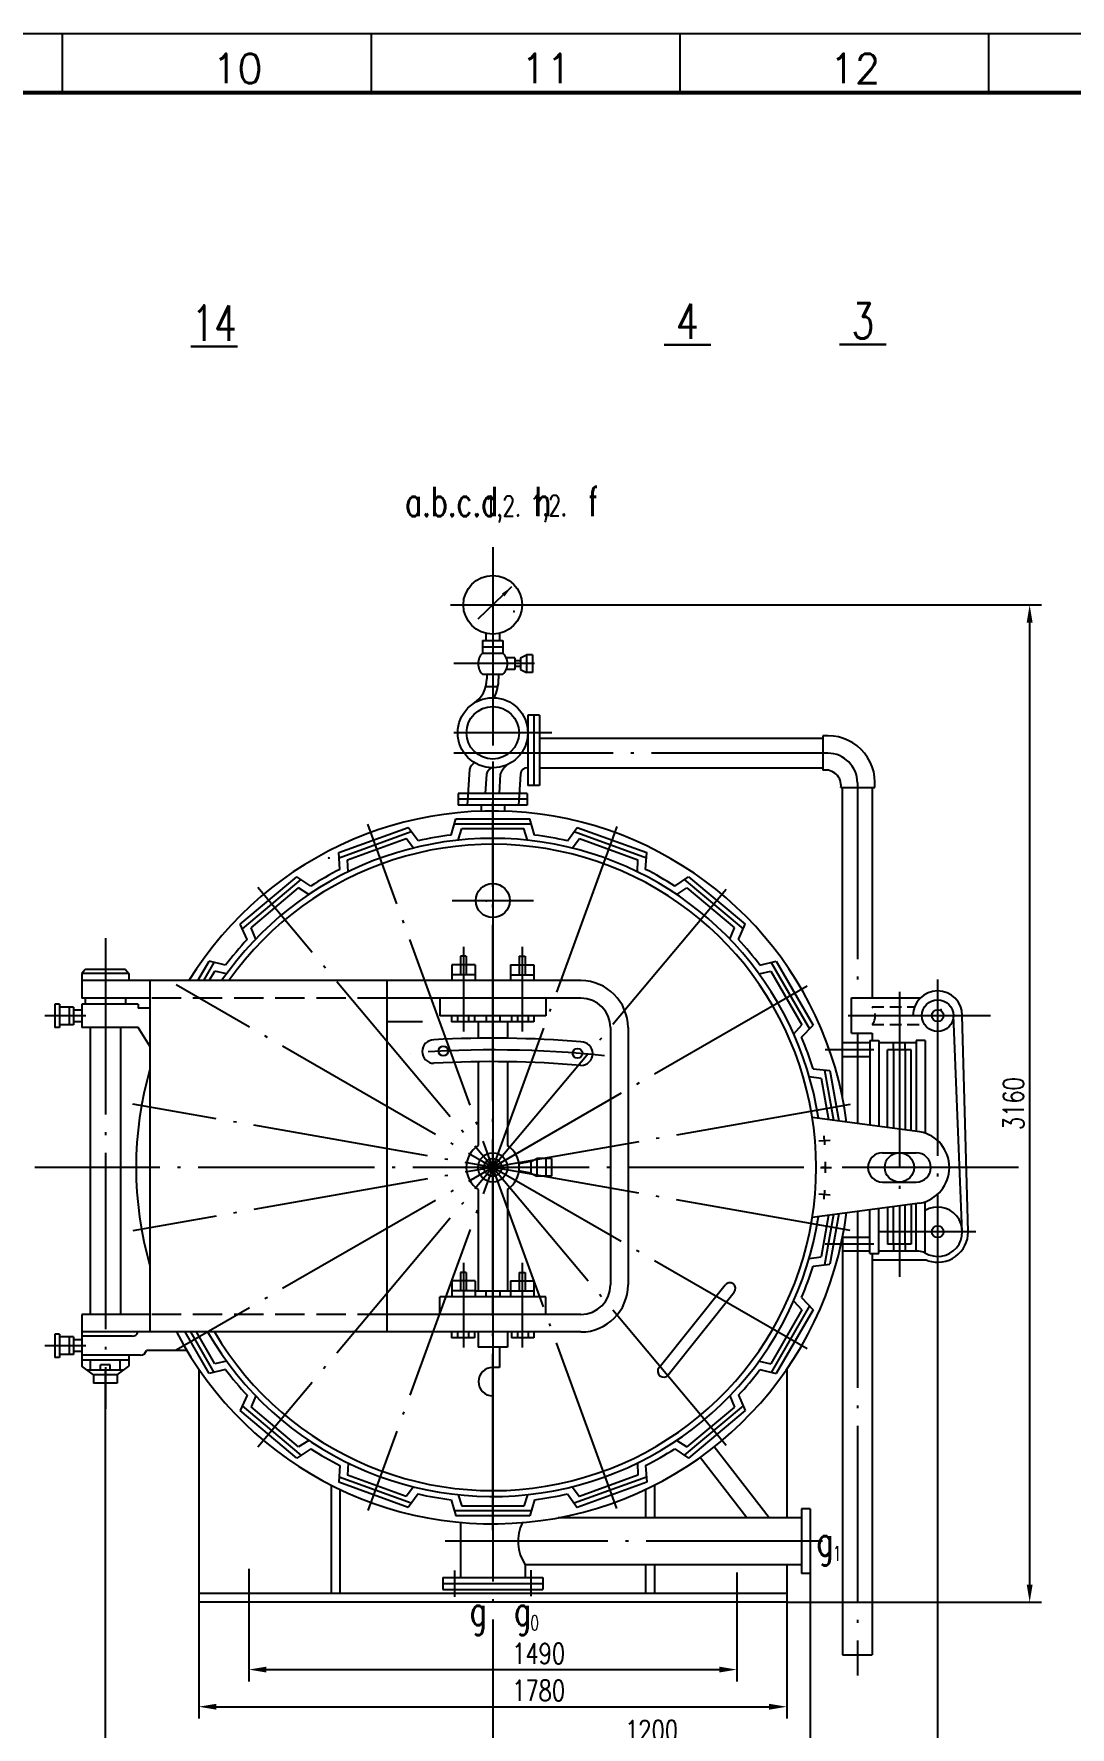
# Model space of a CAD drawing. Extents: x 3651 to 4491, y 6105 to 6699.
# Drawn here: x 4119 to 4295.2, y 6410.8 to 6698.9 of the extents above; entities that cross this region are included whole.
import ezdxf
from ezdxf.enums import TextEntityAlignment as Align

# ---------------------------------------------------------------- set-up
doc = ezdxf.new("R2010")
doc.units = 0
doc.header["$MEASUREMENT"] = 0
doc.header["$PDMODE"] = 66
for name, pattern in [('DASHDOT-M', [36.5, 30, -3, 0.5, -3]), ('HIDDEN-M', [7, 5, -2]), ('HIDDEN-S', [3, 2, -1])]:
    doc.linetypes.add(name, pattern=pattern)
doc.layers.get('0').update_dxf_attribs({"linetype": 'CONTINUOUS'})
doc.layers.get('DEFPOINTS').update_dxf_attribs({"linetype": 'CONTINUOUS'})
for name, color, linetype in [('CEN', 1, 'DASHDOT-M'), ('DIM', 5, 'CONTINUOUS'), ('HID', 6, 'HIDDEN-M'), ('TK', 5, 'CONTINUOUS')]:
    doc.layers.add(name, color=color, linetype=linetype)
doc.styles.add('HZTXT', font='txt', dxfattribs={"width": 0.75, "bigfont": 'HZTXT'})
doc.dimstyles.get("Standard").update_dxf_attribs({"dimtxt": 3.5, "dimasz": 3.5, "dimexe": 3, "dimexo": 0.063, "dimgap": 1, "dimtad": 1, "dimdec": 3, "dimzin": 0, "dimtxsty": 'HZTXT', "dimblk1": 'DOT', "dimblk2": 'DOT', "dimcen": 0.09, "dimclrd": 5, "dimclre": 5, "dimclrt": 1, "dimazin": 3, "dimtfac": 0.857143, "dimtdec": 3, "dimtix": 1, "dimtmove": 0, "dimatfit": 3, "dimtolj": 1, "dimtzin": 0})

# ---------------------------------------------------------------- blocks, each defined once
blk = doc.blocks.new('*D61')
at = {"color": 5, "linetype": 'BYBLOCK'}
for p, q in [((4202.08, 6601.77), (4290.32, 6601.77)), ((4288.32, 6598.77), (4288.32, 6435.04)), ((4247.08, 6432.04), (4290.32, 6432.04))]:
    blk.add_line(p, q, dxfattribs=at)
for points in [[(4287.82, 6598.77), (4288.82, 6598.77), (4288.32, 6601.77)], [(4287.82, 6435.04), (4288.82, 6435.04), (4288.32, 6432.04)]]:
    blk.add_solid(points, dxfattribs=at)
at = {"layer": 'DEFPOINTS', "color": 0, "linetype": 'BYBLOCK'}
for p in [(4202.02, 6601.77), (4247.02, 6432.04), (4288.32, 6432.04)]:
    blk.add_point(p, dxfattribs=at)
at = {"color": 1, "linetype": 'BYBLOCK', "insert": (4285.57, 6516.9), "char_height": 3.5, "attachment_point": 5, "rotation": 90, "style": 'HZTXT'}
blk.add_mtext('\\A1;3160', dxfattribs=at)
blk = doc.blocks.new('_DOT')
at = {"color": 0, "linetype": 'BYBLOCK'}
blk.add_line((-0.5, 0), (-1, 0), dxfattribs=at)
at = {"color": 0, "linetype": 'BYBLOCK', "const_width": 0.5}
blk.add_lwpolyline([(-0.25, 0, 1), (0.25, 0, 1)], format="xyb", close=True, dxfattribs=at)
blk = doc.blocks.new('*D62')
at = {"color": 5, "linetype": 'BYBLOCK'}
for p, q in [((4272.67, 6489.83), (4272.67, 6396.76)), ((4131.13, 6471.49), (4131.13, 6396.76)), ((4134.63, 6399.76), (4269.17, 6399.76))]:
    blk.add_line(p, q, dxfattribs=at)
for points in [[(4134.63, 6400.34), (4134.63, 6399.17), (4131.13, 6399.76)], [(4269.17, 6400.34), (4269.17, 6399.17), (4272.67, 6399.76)]]:
    blk.add_solid(points, dxfattribs=at)
at = {"layer": 'DEFPOINTS', "color": 0, "linetype": 'BYBLOCK'}
for p in [(4272.67, 6489.9), (4131.13, 6471.55), (4272.67, 6399.76)]:
    blk.add_point(p, dxfattribs=at)
at = {"color": 1, "linetype": 'BYBLOCK', "insert": (4201.9, 6402.51), "char_height": 3.5, "attachment_point": 5, "style": 'HZTXT'}
blk.add_mtext('\\A1;2510', dxfattribs=at)
blk = doc.blocks.new('*D78')
at = {"color": 5, "linetype": 'BYBLOCK'}
for p, q in [((4155.52, 6428.57), (4155.52, 6418.58)), ((4238.52, 6428.69), (4238.52, 6418.58)), ((4158.52, 6420.58), (4235.52, 6420.58))]:
    blk.add_line(p, q, dxfattribs=at)
for points in [[(4158.52, 6421.08), (4158.52, 6420.08), (4155.52, 6420.58)], [(4235.52, 6421.08), (4235.52, 6420.08), (4238.52, 6420.58)]]:
    blk.add_solid(points, dxfattribs=at)
at = {"layer": 'DEFPOINTS', "color": 0, "linetype": 'BYBLOCK'}
for p in [(4238.52, 6428.75), (4155.52, 6428.63), (4238.52, 6420.58)]:
    blk.add_point(p, dxfattribs=at)
at = {"color": 1, "linetype": 'BYBLOCK', "insert": (4204.82, 6423.33), "char_height": 3.5, "attachment_point": 5, "style": 'HZTXT'}
blk.add_mtext('\\A1;1490', dxfattribs=at)
blk = doc.blocks.new('*D79')
at = {"color": 5, "linetype": 'BYBLOCK'}
for p, q in [((4147.02, 6431.97), (4147.02, 6412.26)), ((4247.02, 6431.97), (4247.02, 6412.26)), ((4150.02, 6414.26), (4244.02, 6414.26))]:
    blk.add_line(p, q, dxfattribs=at)
for points in [[(4150.02, 6414.76), (4150.02, 6413.76), (4147.02, 6414.26)], [(4244.02, 6414.76), (4244.02, 6413.76), (4247.02, 6414.26)]]:
    blk.add_solid(points, dxfattribs=at)
at = {"layer": 'DEFPOINTS', "color": 0, "linetype": 'BYBLOCK'}
for p in [(4147.02, 6432.04), (4247.02, 6432.04), (4247.02, 6414.26)]:
    blk.add_point(p, dxfattribs=at)
at = {"color": 1, "linetype": 'BYBLOCK', "insert": (4204.82, 6417.01), "char_height": 3.5, "attachment_point": 5, "style": 'HZTXT'}
blk.add_mtext('\\A1;1780', dxfattribs=at)
blk = doc.blocks.new('*D49')
at = {"color": 5, "linetype": 'BYBLOCK'}
for p, q in [((4185.95, 6027.85), (4185.95, 5996.44)), ((4131.95, 6017.82), (4131.95, 5996.44)), ((4134.95, 5998.44), (4182.95, 5998.44))]:
    blk.add_line(p, q, dxfattribs=at)
for points in [[(4134.95, 5998.94), (4134.95, 5997.94), (4131.95, 5998.44)], [(4182.95, 5998.94), (4182.95, 5997.94), (4185.95, 5998.44)]]:
    blk.add_solid(points, dxfattribs=at)
at = {"layer": 'DEFPOINTS', "color": 0, "linetype": 'BYBLOCK'}
for p in [(4185.95, 6027.91), (4131.95, 6017.88), (4185.95, 5998.44)]:
    blk.add_point(p, dxfattribs=at)
at = {"color": 1, "linetype": 'BYBLOCK', "insert": (4158.95, 6001.19), "char_height": 3.5, "attachment_point": 5, "style": 'HZTXT'}
blk.add_mtext('\\A1;1200', dxfattribs=at)

msp = doc.modelspace()

# ---------------------------------------------------------------- linework, layer by layer
for p, q in [((4195.8574, 6596.9073), (4195.8574, 6595.6984)), ((4198.1788, 6596.9073), (4198.1788, 6595.6984)), ((4195.2821, 6595.6984), (4195.2821, 6593.5697)), ((4195.2821, 6595.6984), (4198.7541, 6595.6984)), ((4195.2821, 6594.6396), (4198.7541, 6594.6396)), ((4195.2821, 6593.5697), (4198.7541, 6593.5697)), ((4198.7541, 6595.6984), (4198.7541, 6593.5697)), ((4201.7488, 6592.7707), (4202.7488, 6593.2707)), ((4203.7488, 6593.2707), (4202.7488, 6593.2707)), ((4202.7488, 6593.2707), (4202.7488, 6590.2707)), ((4203.7488, 6593.2707), (4203.7488, 6590.2707)), ((4200.7488, 6592.7707), (4199.3094, 6592.7707)), ((4200.7488, 6590.7707), (4199.3094, 6590.7707)), ((4200.7488, 6592.7707), (4200.7488, 6590.7707)), ((4201.7488, 6592.2707), (4200.7488, 6592.2707)), ((4201.7488, 6591.2707), (4200.7488, 6591.2707)), ((4201.7488, 6592.7707), (4201.7488, 6590.7707)), ((4201.7488, 6590.7707), (4202.7488, 6590.2707)), ((4203.7488, 6590.2707), (4202.7488, 6590.2707)), ((4195.2821, 6589.9718), (4198.7541, 6589.9718)), ((4195.844, 6587.8768), (4197.8948, 6587.8768)), ((4196.0181, 6589.9718), (4196.0181, 6589.1848)), ((4198.0181, 6589.9718), (4198.0181, 6589.1848)), ((4202.9834, 6583.0067), (4202.9834, 6571.0067)), ((4204.9834, 6583.0067), (4202.9834, 6583.0067)), ((4203.9834, 6583.0067), (4203.9834, 6571.0067)), ((4204.9834, 6583.0067), (4204.9834, 6571.0067)), ((4253.1707, 6579.0067), (4204.9834, 6579.0067)), ((4253.1707, 6579.4617), (4253.1707, 6573.6348)), ((4193.0334, 6573.7783), (4192.6431, 6567.6898)), ((4195.9519, 6572.9868), (4195.7406, 6569.6898)), ((4198.3029, 6572.9868), (4198.0915, 6569.6898)), ((4201.7327, 6572.9868), (4201.3931, 6567.6898)), ((4253.1707, 6574.0067), (4204.9834, 6574.0067)), ((4204.9834, 6571.0067), (4202.9834, 6571.0067)), ((4256.2313, 6570.7178), (4261.9791, 6570.7178)), ((4256.5181, 6517.8077), (4256.5181, 6570.7178)), ((4261.5181, 6570.7178), (4261.5181, 6534.8715)), ((4191.1431, 6569.6898), (4191.1431, 6567.6898)), ((4202.8931, 6569.6898), (4191.1431, 6569.6898)), ((4202.8931, 6568.6898), (4191.1431, 6568.6898)), ((4202.8931, 6567.6898), (4191.1431, 6567.6898)), ((4195.0181, 6567.6898), (4195.0181, 6566.6568)), ((4199.0181, 6567.6898), (4199.0181, 6566.6568)), ((4202.8931, 6569.6898), (4202.8931, 6567.6898)), ((4189.9415, 6562.5956), (4190.7354, 6565.3406)), ((4190.4895, 6564.4903), (4203.5476, 6564.4902)), ((4190.7354, 6565.3406), (4203.3017, 6565.3405)), ((4204.0955, 6562.5955), (4203.3017, 6565.3405)), ((4170.8311, 6559.6153), (4182.6397, 6563.9132)), ((4170.8909, 6558.7322), (4183.1616, 6563.1982)), ((4172.3354, 6558.4061), (4182.2645, 6562.0199)), ((4183.5122, 6560.3836), (4182.2645, 6562.0199)), ((4184.3244, 6561.6052), (4182.6397, 6563.9132)), ((4191.1226, 6561.7254), (4191.7354, 6563.6898)), ((4191.7354, 6563.6898), (4202.3017, 6563.6898)), ((4202.9145, 6561.7253), (4202.3017, 6563.6898)), ((4209.7126, 6561.605), (4211.3974, 6563.9129)), ((4210.5248, 6560.3834), (4211.7725, 6562.0197)), ((4210.8755, 6563.198), (4223.1461, 6558.7318)), ((4211.3974, 6563.9129), (4223.2059, 6559.6149)), ((4211.7725, 6562.0197), (4221.7016, 6558.4058)), ((4171.024, 6556.7644), (4170.8311, 6559.6153)), ((4223.013, 6556.764), (4223.2059, 6559.6149)), ((4172.4314, 6556.3506), (4172.3354, 6558.4061)), ((4221.6056, 6556.3502), (4221.7016, 6558.4058)), ((4154.0854, 6547.4276), (4163.7118, 6555.505)), ((4154.4436, 6546.6182), (4164.4468, 6555.0117)), ((4155.9125, 6546.8059), (4164.0069, 6553.5977)), ((4166.0844, 6553.9125), (4163.7118, 6555.505)), ((4165.739, 6552.4868), (4164.0069, 6553.5977)), ((4227.9526, 6553.9121), (4230.3251, 6555.5045)), ((4228.2979, 6552.4863), (4230.0301, 6553.5972)), ((4229.5902, 6555.0112), (4239.5932, 6546.6176)), ((4230.0301, 6553.5972), (4238.1243, 6546.8053)), ((4230.3251, 6555.5045), (4239.9514, 6547.427)), ((4155.2417, 6544.8146), (4154.0854, 6547.4276)), ((4238.7951, 6544.814), (4239.9514, 6547.427)), ((4156.7058, 6544.9071), (4155.9125, 6546.8059)), ((4237.331, 6544.9065), (4238.1243, 6546.8053)), ((4146.8909, 6537.8215), (4148.8013, 6541.1303)), ((4151.5754, 6540.4453), (4148.8013, 6541.1303)), ((4192.5181, 6541.9666), (4191.5181, 6541.9666)), ((4191.5181, 6541.9666), (4191.5181, 6538.8215)), ((4192.5181, 6541.9666), (4192.5181, 6538.8215)), ((4201.5181, 6541.9666), (4201.5181, 6538.8215)), ((4201.5181, 6541.9666), (4202.5181, 6541.9666)), ((4202.5181, 6541.9666), (4202.5181, 6538.8215)), ((4242.4614, 6540.4446), (4245.2355, 6541.1296)), ((4245.2355, 6541.1296), (4251.5186, 6530.2468)), ((4127.7269, 6539.7366), (4127.134, 6539.0366)), ((4127.134, 6539.0366), (4127.134, 6534.8215)), ((4135.134, 6539.0366), (4127.134, 6539.0366)), ((4134.541, 6539.7366), (4127.7269, 6539.7366)), ((4134.541, 6539.7366), (4135.134, 6539.0366)), ((4135.134, 6539.0366), (4135.134, 6537.8215)), ((4147.8727, 6537.8215), (4149.6606, 6540.9181)), ((4148.797, 6537.8215), (4149.7308, 6539.4389)), ((4151.7385, 6538.9874), (4149.7308, 6539.4389)), ((4190.0366, 6540.5048), (4190.0366, 6537.8215)), ((4193.9997, 6540.5048), (4190.0366, 6540.5048)), ((4193.9997, 6538.8215), (4190.0366, 6538.8215)), ((4193.9997, 6540.5048), (4193.9997, 6537.8215)), ((4200.0366, 6540.5048), (4200.0366, 6537.8215)), ((4200.0366, 6540.5048), (4203.9997, 6540.5048)), ((4200.0366, 6538.8215), (4203.9997, 6538.8215)), ((4203.9997, 6540.5048), (4203.9997, 6537.8215)), ((4242.2983, 6538.9867), (4244.3059, 6539.4382)), ((4244.3059, 6539.4382), (4249.589, 6530.2875)), ((4244.3761, 6540.9174), (4250.9051, 6529.6087)), ((4212.0181, 6537.8215), (4127.134, 6537.8215)), ((4138.7206, 6537.8215), (4138.7206, 6478.0366)), ((4179.0181, 6537.8215), (4179.0181, 6478.0366)), ((4123.3595, 6533.8215), (4122.5198, 6533.8215)), ((4122.5198, 6533.8215), (4122.5198, 6529.8215)), ((4123.3595, 6533.8215), (4123.3595, 6529.8215)), ((4125.7254, 6533.3215), (4123.3595, 6533.3215)), ((4124.9919, 6533.3215), (4124.9919, 6530.3215)), ((4125.7254, 6533.3215), (4125.7254, 6530.3215)), ((4127.134, 6532.8215), (4125.7254, 6532.8215)), ((4138.7206, 6534.8215), (4127.134, 6534.8215)), ((4136.7206, 6533.8215), (4127.134, 6533.8215)), ((4127.134, 6533.8215), (4127.134, 6529.8215)), ((4127.7269, 6534.8215), (4127.7269, 6533.8215)), ((4134.541, 6534.8215), (4134.541, 6533.8215)), ((4136.7206, 6533.8215), (4136.7206, 6533.1621)), ((4138.7206, 6533.1621), (4136.7206, 6533.1621)), ((4212.0181, 6534.8215), (4179.0181, 6534.8215)), ((4188.0181, 6534.8215), (4188.0181, 6531.8215)), ((4206.0181, 6534.8215), (4206.0181, 6531.8215)), ((4258.0181, 6534.8715), (4269.7319, 6534.8715)), ((4258.0181, 6528.8715), (4258.0181, 6534.8715)), ((4123.3595, 6529.8215), (4122.5198, 6529.8215)), ((4125.7254, 6530.3215), (4123.3595, 6530.3215)), ((4127.134, 6530.8215), (4125.7254, 6530.8215)), ((4136.7206, 6529.8215), (4127.134, 6529.8215)), ((4128.5473, 6529.8215), (4128.5473, 6481.0366)), ((4133.7206, 6529.8215), (4133.7206, 6481.0366)), ((4138.7206, 6526.6809), (4136.7206, 6529.8215)), ((4185.0824, 6530.8215), (4179.0181, 6530.8215)), ((4206.0181, 6531.8215), (4188.0181, 6531.8215)), ((4190.0181, 6531.8215), (4190.0181, 6530.8215)), ((4204.0181, 6530.8215), (4190.0181, 6530.8215)), ((4191.0181, 6531.8215), (4191.0181, 6530.8215)), ((4192.8849, 6531.8215), (4192.8849, 6530.8215)), ((4193.8849, 6531.8215), (4193.8849, 6530.8215)), ((4194.5181, 6530.8215), (4194.5181, 6528.0193)), ((4195.8849, 6531.8215), (4195.8849, 6530.8215)), ((4198.1995, 6531.8215), (4198.1995, 6530.8215)), ((4199.5181, 6530.8215), (4199.5181, 6528.0193)), ((4200.1995, 6531.8215), (4200.1995, 6530.8215)), ((4201.1995, 6531.8215), (4201.1995, 6530.8215)), ((4203.0181, 6531.8215), (4203.0181, 6530.8215)), ((4204.0181, 6531.8215), (4204.0181, 6530.8215)), ((4217.0181, 6529.8215), (4217.0181, 6486.0366)), ((4220.0181, 6529.8215), (4220.0181, 6486.0366)), ((4248.1942, 6528.7746), (4249.589, 6530.2875)), ((4249.5383, 6528.1868), (4251.5186, 6530.2468)), ((4276.8713, 6495.096), (4275.3713, 6531.8715)), ((4277.8713, 6495.096), (4276.8713, 6531.8715)), ((4261.1528, 6527.2348), (4256.5181, 6527.2348)), ((4258.0181, 6528.8715), (4261.5181, 6528.8715)), ((4261.1528, 6527.6227), (4261.1528, 6513.2396)), ((4261.1528, 6527.6227), (4262.6528, 6527.6227)), ((4261.5181, 6528.8715), (4261.5181, 6527.6227)), ((4262.6528, 6527.6227), (4262.6528, 6513.041)), ((4269.0452, 6527.2348), (4262.6528, 6527.2348)), ((4265.1713, 6526.0567), (4265.1713, 6527.2348)), ((4267.1713, 6526.0567), (4267.1713, 6527.2348)), ((4270.5452, 6527.6227), (4269.0452, 6527.6227)), ((4269.0452, 6527.6227), (4269.0452, 6512.1946)), ((4270.5452, 6527.6227), (4270.5452, 6511.8719)), ((4194.5181, 6524.0189), (4194.5181, 6509.7783)), ((4199.5181, 6524.0189), (4199.5181, 6509.7783)), ((4261.1528, 6524.8786), (4256.5181, 6524.8786)), ((4268.1713, 6526.0567), (4264.1713, 6526.0567)), ((4264.1713, 6512.84), (4264.1713, 6526.0567)), ((4268.1713, 6512.3104), (4268.1713, 6526.0567)), ((4250.8371, 6521.5129), (4252.8781, 6521.2505)), ((4251.489, 6522.8271), (4254.3301, 6522.5219)), ((4252.8781, 6521.2505), (4254.1265, 6514.17)), ((4253.45, 6522.6164), (4254.9587, 6514.0598)), ((4254.3301, 6522.5219), (4255.8428, 6513.9427)), ((4269.6523, 6512.1143), (4251.3573, 6514.5366)), ((4252.4751, 6510.5445), (4254.4184, 6510.7024)), ((4203.5181, 6507.0366), (4201.4792, 6506.627)), ((4203.5181, 6507.0366), (4204.5181, 6507.5366)), ((4203.5181, 6507.0366), (4203.5181, 6505.0366)), ((4204.5181, 6507.5366), (4204.5181, 6504.5366)), ((4207.0181, 6507.5366), (4204.5181, 6507.5366)), ((4206.0181, 6507.5366), (4206.0181, 6504.5366)), ((4207.0181, 6507.5366), (4207.0181, 6504.5366)), ((4263.3148, 6508.5366), (4269.0278, 6508.5366)), ((4203.5181, 6505.0366), (4201.4792, 6505.4462)), ((4203.5181, 6505.0366), (4204.5181, 6504.5366)), ((4207.0181, 6504.5366), (4204.5181, 6504.5366)), ((4252.7555, 6506.0366), (4254.6367, 6506.0366)), ((4194.5181, 6502.295), (4194.5181, 6485.0366)), ((4199.5181, 6502.295), (4199.5181, 6485.0366)), ((4252.4751, 6501.5288), (4254.4184, 6501.3708)), ((4263.3148, 6503.5366), (4269.0278, 6503.5366)), ((4269.6523, 6499.959), (4251.3573, 6497.5366)), ((4254.1266, 6497.9033), (4252.8779, 6490.8219)), ((4254.9588, 6498.0135), (4253.4498, 6489.456)), ((4255.8429, 6498.1305), (4254.3299, 6489.5505)), ((4261.1528, 6491.3837), (4261.1528, 6498.8336)), ((4262.6528, 6491.3837), (4262.6528, 6499.0322)), ((4264.1713, 6499.2333), (4264.1713, 6492.9497)), ((4268.1713, 6499.7629), (4268.1713, 6492.9497)), ((4269.0452, 6491.7716), (4269.0452, 6499.8786)), ((4270.5452, 6491.4739), (4270.5452, 6500.2013)), ((4256.5181, 6494.2656), (4256.5181, 6423.1158)), ((4261.1528, 6494.1278), (4256.5181, 6494.1278)), ((4268.1713, 6492.9497), (4264.1713, 6492.9497)), ((4265.1713, 6492.9497), (4265.1713, 6491.7716)), ((4267.1713, 6492.9497), (4267.1713, 6491.7716)), ((4250.8369, 6490.5596), (4252.8779, 6490.8219)), ((4251.4888, 6489.2454), (4254.3299, 6489.5505)), ((4261.1528, 6491.7716), (4256.5181, 6491.7716)), ((4261.1528, 6491.3837), (4262.6528, 6491.3837)), ((4261.5181, 6491.3837), (4261.5181, 6423.1158)), ((4270.3762, 6490.2716), (4261.5181, 6490.2716)), ((4269.4947, 6491.7716), (4262.6528, 6491.7716)), ((4193.9997, 6486.72), (4190.0366, 6486.72)), ((4190.0366, 6486.72), (4190.0366, 6484.0366)), ((4191.5181, 6488.1818), (4191.5181, 6485.0366)), ((4192.5181, 6488.1818), (4191.5181, 6488.1818)), ((4192.5181, 6488.1818), (4192.5181, 6485.0366)), ((4193.9997, 6486.72), (4193.9997, 6484.0366)), ((4200.0366, 6486.72), (4200.0366, 6484.0366)), ((4200.0366, 6486.72), (4203.9997, 6486.72)), ((4201.5181, 6488.1818), (4202.5181, 6488.1818)), ((4201.5181, 6488.1818), (4201.5181, 6485.0366)), ((4202.5181, 6488.1818), (4202.5181, 6485.0366)), ((4203.9997, 6486.72), (4203.9997, 6484.0366)), ((4188.0181, 6481.0366), (4188.0181, 6484.0366)), ((4206.0181, 6484.0366), (4188.0181, 6484.0366)), ((4193.9997, 6485.0366), (4190.0366, 6485.0366)), ((4193.9997, 6485.0366), (4200.0366, 6485.0366)), ((4195.8364, 6485.0366), (4195.8364, 6484.0366)), ((4198.1998, 6485.0366), (4198.1998, 6484.0366)), ((4200.0366, 6485.0366), (4203.9997, 6485.0366)), ((4206.0181, 6481.0366), (4206.0181, 6484.0366)), ((4225.2913, 6471.9781), (4236.5142, 6486.051)), ((4226.855, 6470.7311), (4238.0778, 6484.804)), ((4249.538, 6483.8856), (4251.5182, 6481.8256)), ((4138.7206, 6481.0366), (4127.134, 6481.0366)), ((4127.134, 6481.0366), (4127.134, 6472.2275)), ((4212.0181, 6481.0366), (4179.0181, 6481.0366)), ((4249.5886, 6481.785), (4244.3054, 6472.6343)), ((4250.9048, 6482.4638), (4244.3756, 6471.1551)), ((4251.5182, 6481.8256), (4245.235, 6470.9429)), ((4248.1938, 6483.2979), (4249.5886, 6481.785)), ((4212.0181, 6478.0366), (4127.134, 6478.0366)), ((4136.7206, 6478.0366), (4136.7206, 6478.0366)), ((4148.8007, 6470.9436), (4144.7057, 6478.0366)), ((4149.6601, 6471.1558), (4145.6875, 6478.0366)), ((4149.7303, 6472.635), (4146.6118, 6478.0366)), ((4190.0181, 6478.0366), (4190.0181, 6477.0366)), ((4191.0181, 6478.0366), (4191.0181, 6477.0366)), ((4192.8849, 6478.0366), (4192.8849, 6477.0366)), ((4193.8849, 6478.0366), (4193.8849, 6477.0366)), ((4194.5181, 6478.0366), (4194.5181, 6475.4283)), ((4199.5181, 6478.0366), (4199.5181, 6475.4283)), ((4200.1995, 6478.0366), (4200.1995, 6477.0366)), ((4201.1995, 6478.0366), (4201.1995, 6477.0366)), ((4203.0181, 6478.0366), (4203.0181, 6477.0366)), ((4204.0181, 6478.0366), (4204.0181, 6477.0366)), ((4123.3595, 6477.6863), (4122.5198, 6477.6863)), ((4122.5198, 6477.6863), (4122.5198, 6473.6863)), ((4123.3595, 6477.6863), (4123.3595, 6473.6863)), ((4125.7254, 6477.1863), (4123.3595, 6477.1863)), ((4124.9919, 6477.1863), (4124.9919, 6474.1863)), ((4125.7254, 6477.1863), (4125.7254, 6474.1863)), ((4127.134, 6476.6863), (4125.7254, 6476.6863)), ((4135.7206, 6477.3024), (4127.134, 6477.3024)), ((4144.9606, 6474.9107), (4138.1159, 6474.9107)), ((4193.8849, 6477.0366), (4190.0181, 6477.0366)), ((4199.5181, 6475.4283), (4194.5181, 6475.4283)), ((4198.14, 6475.4283), (4198.14, 6472.004)), ((4204.0181, 6477.0366), (4200.1995, 6477.0366)), ((4123.3595, 6473.6863), (4122.5198, 6473.6863)), ((4125.7254, 6474.1863), (4123.3595, 6474.1863)), ((4127.134, 6474.6863), (4125.7254, 6474.6863)), ((4137.1159, 6474.0702), (4127.134, 6474.0702)), ((4135.134, 6473.2621), (4127.134, 6473.2621)), ((4129.134, 6470.7418), (4127.134, 6472.2275)), ((4128.6361, 6471.5499), (4128.6361, 6473.2621)), ((4130.3019, 6471.5499), (4130.3019, 6472.4176)), ((4131.966, 6472.4176), (4130.3019, 6472.4176)), ((4131.966, 6471.5499), (4131.966, 6472.4176)), ((4133.134, 6470.7418), (4135.134, 6472.2275)), ((4133.6318, 6471.5499), (4133.6318, 6473.2621)), ((4135.134, 6474.0702), (4135.134, 6472.2275)), ((4151.738, 6473.0865), (4149.7303, 6472.635)), ((4198.14, 6472.004), (4197.0181, 6472.004)), ((4242.2978, 6473.0858), (4244.3054, 6472.6343)), ((4134.2218, 6471.5499), (4128.0461, 6471.5499)), ((4133.134, 6470.7418), (4129.134, 6470.7418)), ((4129.134, 6470.7418), (4129.134, 6469.3174)), ((4133.134, 6469.3174), (4129.134, 6469.3174)), ((4133.134, 6470.7418), (4133.134, 6469.3174)), ((4147.0181, 6471.7029), (4147.0181, 6432.0366)), ((4151.5749, 6471.6286), (4148.8007, 6470.9436)), ((4242.4609, 6471.6279), (4245.235, 6470.9429)), ((4247.0181, 6471.7029), (4247.0181, 6446.4141)), ((4155.2411, 6467.2593), (4154.0848, 6464.6462)), ((4156.7052, 6467.1667), (4155.9119, 6465.268)), ((4237.3304, 6467.1661), (4238.1237, 6465.2674)), ((4238.7945, 6467.2586), (4239.9508, 6464.6456)), ((4163.7111, 6456.5687), (4154.0848, 6464.6462)), ((4164.4461, 6457.062), (4154.443, 6465.4557)), ((4164.0062, 6458.476), (4155.9119, 6465.268)), ((4239.5926, 6465.4551), (4229.5894, 6457.0615)), ((4238.1237, 6465.2674), (4230.0294, 6458.4755)), ((4239.9508, 6464.6456), (4230.3244, 6456.5682)), ((4166.0837, 6458.1612), (4163.7111, 6456.5687)), ((4165.7383, 6459.5869), (4164.0062, 6458.476)), ((4227.9519, 6458.1607), (4230.3244, 6456.5682)), ((4228.2972, 6459.5865), (4230.0294, 6458.4755)), ((4244.0186, 6446.4141), (4234.6961, 6458.5058)), ((4171.0232, 6455.3093), (4170.8303, 6452.4583)), ((4172.4307, 6455.723), (4172.3346, 6453.6675)), ((4221.6048, 6455.7227), (4221.7008, 6453.6671)), ((4223.0122, 6455.3089), (4223.2051, 6452.4579)), ((4240.2305, 6446.4141), (4232.2996, 6456.7008)), ((4169.5181, 6451.9759), (4169.5181, 6433.5366)), ((4182.6388, 6448.1603), (4170.8303, 6452.4583)), ((4183.1607, 6448.8752), (4170.8901, 6453.3415)), ((4182.2637, 6450.0535), (4172.3346, 6453.6675)), ((4223.1454, 6453.3411), (4210.8747, 6448.875)), ((4223.2051, 6452.4579), (4211.3966, 6448.1601)), ((4221.7008, 6453.6671), (4211.7717, 6450.0533)), ((4224.5181, 6451.9759), (4224.5181, 6446.4141)), ((4171.0181, 6451.2387), (4171.0181, 6433.5366)), ((4183.5114, 6451.6899), (4182.2637, 6450.0535)), ((4184.3236, 6450.4682), (4182.6388, 6448.1603)), ((4189.9407, 6449.4777), (4190.7345, 6446.7328)), ((4191.1217, 6450.3479), (4191.7345, 6448.3835)), ((4202.9137, 6450.3478), (4202.3009, 6448.3834)), ((4204.0947, 6449.4776), (4203.3008, 6446.7327)), ((4209.7118, 6450.468), (4211.3966, 6448.1601)), ((4210.524, 6451.6897), (4211.7717, 6450.0533)), ((4223.0181, 6451.2387), (4223.0181, 6446.4141)), ((4203.5468, 6447.583), (4190.4886, 6447.5831)), ((4203.3008, 6446.7327), (4190.7345, 6446.7328)), ((4202.3009, 6448.3834), (4191.7345, 6448.3835)), ((4249.5181, 6446.4141), (4208.152, 6446.4141)), ((4251.0181, 6447.9141), (4249.5181, 6447.9141)), ((4249.5181, 6447.9141), (4249.5181, 6436.9141)), ((4251.0181, 6447.9141), (4251.0181, 6436.9141)), ((4191.5181, 6445.6333), (4191.5181, 6436.2365)), ((4249.5181, 6438.4141), (4202.5181, 6438.4141)), ((4202.5181, 6438.4141), (4202.5181, 6436.2365)), ((4223.0181, 6438.4141), (4223.0181, 6433.5366)), ((4224.5181, 6438.4141), (4224.5181, 6433.5366)), ((4247.0181, 6438.4141), (4247.0181, 6432.0366)), ((4188.5181, 6436.2365), (4188.5181, 6434.2365)), ((4188.5181, 6436.2365), (4205.5181, 6436.2365)), ((4188.5181, 6435.2365), (4205.5181, 6435.2365)), ((4205.5181, 6436.2365), (4205.5181, 6434.2365)), ((4251.0181, 6436.9141), (4249.5181, 6436.9141)), ((4247.0181, 6433.5366), (4147.0181, 6433.5366)), ((4247.0181, 6432.0366), (4147.0181, 6432.0366)), ((4188.5181, 6434.2365), (4205.5181, 6434.2365)), ((4256.5181, 6423.1158), (4261.5181, 6423.1158))]:
    msp.add_line(p, q)
for centre, radius in [((4197.0181, 6601.7707), 5), ((4197.0181, 6580.0067), 5.9652), ((4197.0181, 6580.0067), 4.4652), ((4197.0181, 6551.4452), 2.8967), ((4272.6713, 6531.8715), 2.7), ((4272.6713, 6531.8715), 1), ((4188.5995, 6525.8388), 0.8302), ((4211.429, 6525.4527), 0.8302), ((4197.0181, 6506.0366), 2.5), ((4197.0181, 6506.0366), 1.5), ((4266.1713, 6506.0366), 2.5), ((4272.6713, 6495.096), 1)]:
    msp.add_circle(centre, radius)
for centre, radius, start, end in [((4197.0181, 6591.7707), 2.5, 133.98004, 226.01996), ((4197.0181, 6591.7707), 2.5, 313.98004, 46.01996), ((4191.0181, 6589.1848), 5, 303.173988, 0), ((4191.0181, 6589.1848), 7, 332.642778, 0), ((4254.0181, 6571.5067), 8, 354.340232, 96.080715), ((4195.4116, 6572.8652), 2.5475, 126.282961, 158.996482), ((4198.3302, 6572.0737), 2.5475, 129.164681, 158.996482), ((4202.805, 6570.9117), 4.9574, 132.644357, 155.25475), ((4202.9322, 6572.8492), 1.2074, 87.570272, 173.456375), ((4253.5925, 6571.0133), 2.6553, 353.610134, 99.139857), ((4197.0181, 6506.0366), 60.6532, 7.321524, 148.396193), ((4197.0181, 6506.0366), 56, 8.588904, 145.417908), ((4197.0181, 6506.0366), 57, 97.131699, 102.867444), ((4197.0181, 6506.0366), 57, 97.131699, 102.867444), ((4197.0181, 6506.0366), 57, 77.131699, 82.867444), ((4197.0181, 6506.0366), 57, 77.131699, 82.867444), ((4197.0181, 6506.0366), 55, 210.603295, 144.69659), ((4197.0181, 6506.0366), 57, 117.131699, 122.867444), ((4197.0181, 6506.0366), 57, 117.131699, 122.867444), ((4197.0181, 6506.0366), 57, 57.131699, 62.867444), ((4197.0181, 6506.0366), 57, 57.131699, 62.867444), ((4197.0181, 6506.0366), 57, 137.131699, 142.867444), ((4197.0181, 6506.0366), 57, 137.131699, 142.867444), ((4197.0181, 6506.0366), 57, 37.131699, 42.867444), ((4197.0181, 6506.0366), 57, 37.131699, 42.867444), ((4212.0181, 6529.8215), 8, 0, 90), ((4272.6713, 6531.8715), 4.2, 0, 180), ((4212.0181, 6529.8215), 5, 0, 90), ((4187.0181, 6525.7557), 2.0031, 90, 270), ((4197.0181, 6347.9222), 180.1144, 85.222851, 93.182714), ((4212.0181, 6525.4039), 2.0031, 270, 90), ((4197.0181, 6506.0366), 57, 17.131699, 22.867444), ((4197.0181, 6506.0366), 57, 17.131699, 22.867444), ((4197.0181, 6347.9222), 176.1144, 85.114089, 93.255078), ((4197.0181, 6506.0366), 60.6532, 163.979385, 196.020615), ((4197.0181, 6506.0366), 4.5, 123.748989, 236.251011), ((4197.0181, 6506.0366), 4.5, 303.748989, 56.251011), ((4197.0181, 6506.0366), 56.605, 3.902328, 5.463009), ((4268.482, 6506.0366), 6.1893, 280.899649, 79.100351), ((4197.0181, 6506.0366), 56.605, 359.086604, 0.978196), ((4263.3148, 6506.0366), 2.5, 90, 270), ((4269.0278, 6506.0366), 2.5, 270, 90), ((4197.0181, 6506.0366), 56.605, 354.536991, 356.097672), ((4197.0181, 6506.0366), 60.6532, 207.493058, 352.678476), ((4272.6713, 6495.096), 4.2, 239.179204, 120.412575), ((4197.0181, 6506.0366), 56, 210, 351.411096), ((4272.6713, 6495.096), 5.2, 251.411634, 0), ((4269.4947, 6489.7716), 2, 59.179204, 90), ((4270.3762, 6488.2716), 2, 71.411634, 90), ((4237.296, 6485.4275), 1, 321.428571, 141.428571), ((4197.0181, 6506.0366), 57, 337.131699, 342.867444), ((4197.0181, 6506.0366), 57, 337.131699, 342.867444), ((4212.0181, 6486.0366), 8, 270, 0), ((4212.0181, 6486.0366), 5, 270, 0), ((4135.7206, 6478.3024), 1, 270, 344.583963), ((4137.1035, 6475.1001), 1.0299, 270.687591, 349.406684), ((4197.0181, 6469.5854), 2.4187, 90, 270), ((4226.0732, 6471.3546), 1, 141.428571, 321.428571), ((4197.0181, 6506.0366), 57, 217.131699, 222.867444), ((4197.0181, 6506.0366), 57, 217.131699, 222.867444), ((4197.0181, 6506.0366), 57, 317.131699, 322.867444), ((4197.0181, 6506.0366), 57, 317.131699, 322.867444), ((4197.0181, 6506.0366), 57, 237.131699, 242.867444), ((4197.0181, 6506.0366), 57, 237.131699, 242.867444), ((4197.0181, 6506.0366), 57, 297.131699, 302.867444), ((4197.0181, 6506.0366), 57, 297.131699, 302.867444), ((4197.0181, 6506.0366), 57, 257.131699, 262.867444), ((4197.0181, 6506.0366), 57, 257.131699, 262.867444), ((4197.0181, 6506.0366), 57, 277.131699, 282.867444), ((4197.0181, 6506.0366), 57, 277.131699, 282.867444), ((4208.7118, 6442.4141), 7.3731, 154.456709, 212.854989)]:
    msp.add_arc(centre, radius, start, end)
at = {"layer": 'CEN'}
for p, q in [((4197.0181, 6611.5895), (4197.0181, 6426.8811)), ((4197.0181, 6607.8416), (4197.0181, 6554.9914)), ((4189.8195, 6601.7707), (4204.545, 6601.7707)), ((4204.1266, 6591.7707), (4190.375, 6591.7707)), ((4207.0692, 6580.0067), (4190.375, 6580.0067)), ((4254.0181, 6576.5067), (4190.375, 6576.5067)), ((4259.0181, 6571.5067), (4259.0181, 6534.8715)), ((4197.0177, 6444.2956), (4197.0186, 6568.1898)), ((4197.0186, 6567.7777), (4197.0177, 6443.8835)), ((4218.1344, 6448.0188), (4175.7609, 6564.4416)), ((4218.1352, 6564.0541), (4175.7601, 6447.6319)), ((4236.7049, 6553.3327), (4157.0665, 6458.4248)), ((4236.7042, 6458.7399), (4157.0672, 6553.649)), ((4190.1331, 6551.4452), (4203.9625, 6551.4452)), ((4131.134, 6545.0249), (4131.134, 6464.9508)), ((4192.0181, 6543.5973), (4192.0181, 6529.1964)), ((4202.0181, 6543.5973), (4202.0181, 6529.1964)), ((4250.4877, 6536.9068), (4143.1917, 6474.9604)), ((4250.4872, 6475.1657), (4143.1921, 6537.1136)), ((4266.1713, 6535.9043), (4266.1713, 6487.413)), ((4272.6713, 6538.006), (4272.6713, 6488.3765)), ((4127.7914, 6531.8215), (4120.8345, 6531.8215)), ((4257.4588, 6531.8715), (4281.639, 6531.8715)), ((4259.0181, 6528.8715), (4259.0181, 6513.5223)), ((4261.8427, 6526.0567), (4253.5657, 6526.0567)), ((4257.8213, 6516.7574), (4135.8091, 6495.2443)), ((4257.8211, 6495.3149), (4135.8093, 6516.8299)), ((4286.4086, 6506.0366), (4119.1228, 6506.0366)), ((4259.0181, 6498.551), (4259.0181, 6419.6006)), ((4279.185, 6495.096), (4262.541, 6495.096)), ((4261.8427, 6492.9497), (4253.5657, 6492.9497)), ((4192.0181, 6489.8125), (4192.0181, 6475.4115)), ((4202.0181, 6489.8125), (4202.0181, 6475.4115)), ((4127.7914, 6475.6863), (4120.8345, 6475.6863)), ((4253.1122, 6442.4141), (4188.9392, 6442.4141)), ((4155.5181, 6437.7253), (4155.5181, 6428.6309)), ((4190.5181, 6437.4302), (4190.5181, 6432.9873)), ((4203.5181, 6437.5268), (4203.5181, 6433.0839)), ((4238.5181, 6437.0765), (4238.5181, 6428.7538))]:
    msp.add_line(p, q, dxfattribs=at)
for centre, radius, start, end in [((4254.0181, 6571.5067), 5, 0, 90), ((4197.0181, 6347.9222), 178.1144, 83.881332, 94.50624)]:
    msp.add_arc(centre, radius, start, end, dxfattribs=at)
at = {"layer": 'DEFPOINTS', "color": 0, "linetype": 'BYBLOCK'}
for p in [(4191.5181, 6439.5085), (4191.5181, 6437.7979), (4202.5181, 6437.7979)]:
    msp.add_point(p, dxfattribs=at)
at = {"layer": 'DIM'}
for p, q in [((4265.1713, 6526.0567), (4265.1713, 6512.7076)), ((4267.1713, 6526.0567), (4267.1713, 6512.4428)), ((4265.1713, 6492.9497), (4265.1713, 6499.3657)), ((4267.1713, 6492.9497), (4267.1713, 6499.6305))]:
    msp.add_line(p, q, dxfattribs=at)
for points in [[(4169.3124, 6558.5793, 0, 0.3, 0), (4169.2588, 6558.6195, 0.3, 0.37, 0), (4169.2052, 6558.6597, 0.37, 0.4, 0), (4169.1516, 6558.6999, 0.4, 0.37, 0), (4169.098, 6558.74, 0.37, 0.3, 0), (4169.0443, 6558.7802, 0.3, 0, 0), (4168.9907, 6558.8204, 0, 0, 0), (4118.6425, 6645.4484, 0, 0, 0)], [(4196.0005, 6551.1936, 0, 0.3, 0), (4195.9731, 6551.2547, 0.3, 0.37, 0), (4195.9457, 6551.3158, 0.37, 0.4, 0), (4195.9183, 6551.377, 0.4, 0.37, 0), (4195.8909, 6551.4381, 0.37, 0.3, 0), (4195.8635, 6551.4993, 0.3, 0, 0), (4195.8362, 6551.5604, 0, 0, 0), (4153.648, 6645.7178, 0, 0, 0)], [(4200.8038, 6600.5566, 0, 0.3, 0), (4200.7424, 6600.5835, 0.3, 0.37, 0), (4200.6811, 6600.6104, 0.37, 0.4, 0), (4200.6197, 6600.6374, 0.4, 0.37, 0), (4200.5584, 6600.6643, 0.37, 0.3, 0), (4200.497, 6600.6912, 0.3, 0, 0), (4200.4357, 6600.7181, 0, 0, 0), (4234.1107, 6646.0228, 0, 0, 0)], [(4273.4326, 6532.809, 0, 0.3, 0), (4273.3686, 6532.8288, 0.3, 0.37, 0), (4273.3046, 6532.8486, 0.37, 0.4, 0), (4273.2406, 6532.8685, 0.4, 0.37, 0), (4273.1766, 6532.8883, 0.37, 0.3, 0), (4273.1126, 6532.9081, 0.3, 0, 0), (4273.0486, 6532.9279, 0, 0, 0), (4263.958, 6646.0867, 0, 0, 0)]]:
    msp.add_lwpolyline(points, format="xyseb", dxfattribs=at)
at = {"layer": 'DIM', "const_width": 0.4}
for points in [[(4145.648, 6645.7178), (4153.648, 6645.7178)], [(4226.1107, 6646.0228), (4234.1107, 6646.0228)], [(4255.958, 6646.0867), (4263.958, 6646.0867)]]:
    msp.add_lwpolyline(points, dxfattribs=at)
at = {"layer": 'HID'}
for p, q in [((4179.0181, 6534.8215), (4138.7206, 6534.8215)), ((4179.0181, 6481.0366), (4138.7206, 6481.0366))]:
    msp.add_line(p, q, dxfattribs=at)
at = {"layer": 'HID', "linetype": 'HIDDEN-S'}
for p, q in [((4261.5181, 6533.3715), (4268.7483, 6533.3715)), ((4261.5181, 6530.3715), (4270.4263, 6530.3715))]:
    msp.add_line(p, q, dxfattribs=at)
msp.add_arc((4259.797, 6531.8715), 2.283, 318.927093, 41.072907, dxfattribs=at)
at = {"layer": 'TK'}
for p, q in [((4123.868, 6688.9431), (4123.868, 6698.9431)), ((4176.368, 6688.9431), (4176.368, 6698.9431)), ((4228.868, 6688.9431), (4228.868, 6698.9431)), ((4281.368, 6688.9431), (4281.368, 6698.9431))]:
    msp.add_line(p, q, dxfattribs=at)
at = {"layer": 'TK', "color": 5}
msp.add_lwpolyline([(4491.368, 6698.9431), (3651.368, 6698.9431), (3651.368, 6104.9431), (4491.368, 6104.9431)], close=True, dxfattribs=at)
at = {"layer": 'TK', "color": 7, "const_width": 0.7}
msp.add_lwpolyline([(4481.368, 6114.9431), (4481.368, 6688.9431), (3676.368, 6688.9431), (3676.368, 6114.9431)], close=True, dxfattribs=at)

# ---------------------------------------------------------------- texts
at = {"layer": 'DIM', "style": 'HZTXT', "width": 0.75}
for s, p in [('14', (4149.648, 6646.7178)), ('4', (4230.1107, 6647.0228)), ('3', (4259.958, 6647.0867))]:
    msp.add_text(s, height=6, dxfattribs=at).set_placement(p, align=Align.CENTER)
at = {"layer": 'DIM', "style": 'HZTXT', "width": 0.7}
for s, height, p in [('a.b.c.d  h  f', 5, (4182.1504, 6616.8414)), ('1,2.', 3.5, (4195.5269, 6616.8414)), ('1,2.', 3.5, (4203.3444, 6616.9281)), ('g', 5, (4252.0995, 6439.9624)), ('1', 2.5, (4254.8331, 6439.107)), ('g', 5, (4193.1329, 6428.1206)), ('g', 5, (4200.6594, 6428.1206)), ('0', 2.5, (4203.3929, 6427.2653))]:
    msp.add_text(s, height=height, dxfattribs=at).set_placement(p)
at = {"layer": 'TK', "style": 'HZTXT'}
for s, p in [('10', (4149.3184, 6690.548)), ('11', (4201.8184, 6690.548)), ('12', (4254.3184, 6690.548))]:
    msp.add_text(s, height=5, dxfattribs=at).set_placement(p)

# ---------------------------------------------------------------- dimensions: what is measured, and where the dimension line sits
at = {"layer": 'DIM'}
dim = msp.add_linear_dim(base=(4288.3154, 6432.0366), p1=(4202.0181, 6601.7707), p2=(4247.0181, 6432.0366), angle=90, text='3160', dimstyle='STANDARD', override={"dimasz": 3, "dimexe": 2, "dimtfac": 0.571429}, dxfattribs=at)
dim.commit()
dim.dimension.update_dxf_attribs({"geometry": '*D61', "text_midpoint": (4285.5654, 6516.9037)})
dim = msp.add_linear_dim(base=(4272.6713, 6399.7581), p1=(4131.134, 6471.5499), p2=(4272.6713, 6489.896), text='2510', dimstyle='STANDARD', override={"dimtih": 1}, dxfattribs=at)
dim.commit()
dim.dimension.update_dxf_attribs({"geometry": '*D62', "text_midpoint": (4201.9026, 6402.5081)})
dim = msp.add_linear_dim(base=(4251.0181, 6407.4472), p1=(4197.0181, 6426.8811), p2=(4251.0181, 6436.9141), text='1200', dimstyle='STANDARD', override={"dimasz": 3, "dimexe": 2, "dimtfac": 0.571429}, dxfattribs=at)
dim.commit()
dim.dimension.update_dxf_attribs({"geometry": '*D49', "text_midpoint": (4224.0181, 6410.1972), "insert": (65.0657, 409.0027)})
for base, p1, p2, text, picture, middle in [((4247.0181, 6414.2555), (4147.0181, 6432.0366), (4247.0181, 6432.0366), '1780', '*D79', (4204.8235, 6417.0055)), ((4238.5181, 6420.5775), (4155.5181, 6428.6309), (4238.5181, 6428.7538), '1490', '*D78', (4204.8235, 6423.3275))]:
    dim = msp.add_linear_dim(base=base, p1=p1, p2=p2, text=text, dimstyle='STANDARD', override={"dimasz": 3, "dimexe": 2, "dimtfac": 0.571429}, dxfattribs=at)
    dim.commit()
    dim.dimension.update_dxf_attribs({"geometry": picture, "text_midpoint": middle, "dimtype": 128})

# ---------------------------------------------------------------- leaders
at = {"layer": 'DIM', "color": 5}
msp.add_leader([(4200.2275, 6604.818), (4194.4751, 6599.3562)], dimstyle='STANDARD', override={"dimasz": 2}, dxfattribs=at)

doc.saveas('drawing.dxf')
